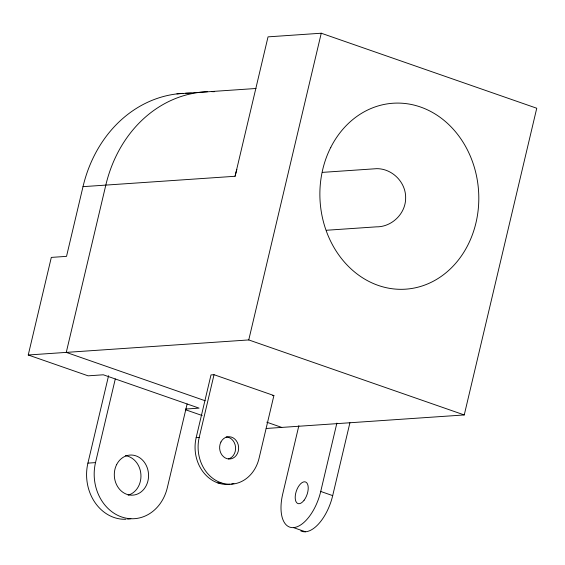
<?xml version="1.0" encoding="UTF-8"?>
<svg xmlns="http://www.w3.org/2000/svg" width="565" height="565" viewBox="0 0 565 565"><rect width="100%" height="100%" fill="white"/><g stroke="black" fill="none" stroke-linecap="round" stroke-linejoin="round"><path stroke-width="0.85" d="M185.574 409.053L199.092 408.135L103.317 374.793L88.112 375.831L28.25 354.99L51.316 257.4L66.529 256.362L83.006 186.655A131.045 111.658 86.1 0 1 182.912 93.359M126.002 519.256A43.682 37.219 86.1 0 1 87.914 463.123L108.579 375.69M187.121 403.968L167.346 487.616A43.682 37.219 86.1 0 1 121.546 516.933A43.682 37.219 86.1 0 1 95.513 462.608L115.288 378.96M83.006 186.655L235.075 176.273L268.029 36.859L321.259 33.222L536.75 108.24L464.246 414.95L266.207 428.475M229.941 484.254A36.4 31.019 86.1 0 1 196.168 437.649L210.999 374.913L214.036 374.708L273.898 395.542L259.067 458.279A36.4 31.019 86.1 0 1 220.901 482.715L217.857 482.927M220.901 482.715A36.4 31.019 86.1 0 1 199.205 437.444L214.036 374.708M28.25 354.99L248.755 339.932L321.259 33.222M298.864 425.692L282.705 494.057A36.4 17.91 -70.8 0 0 293.475 527.611L305.446 531.778M293.475 527.611A36.4 17.91 -70.8 0 0 320.722 491.458L336.881 423.093M300.806 530.931A36.4 17.91 -70.8 0 0 332.693 495.625L349.919 422.761M176.923 93.889L256.009 88.486M322.417 172.374L376.7 168.667C392.272 168.547 405.988 182.368 405.642 197.962C405.776 213.549 391.87 227.073 376.361 226.847L326.457 230.259M272.379 395.648L273.898 395.542M196.168 437.649L199.205 437.444M87.914 463.123L95.513 462.608M248.755 339.932L464.246 414.95M205.215 400.769L66.267 352.398L105.817 185.101A131.045 111.658 86.1 0 1 207.447 91.721M266.786 422.196L281.758 427.415M185.546 409.752L202.178 415.536M320.722 491.458L332.693 495.625M235.075 176.273A131.045 111.658 86.1 0 1 236.869 169.415M211.748 91.65A131.045 111.658 86.1 0 1 214.326 91.7M233.924 483.463A36.4 31.019 86.1 0 1 231.551 484.014M226.162 436.929A11.152 9.506 86.1 0 1 235.534 446.936A11.152 9.506 86.1 0 1 228.493 458.914M185.497 93.246A131.045 111.658 86.1 0 1 191.514 93.26M130.854 518.67A43.682 37.219 86.1 0 1 127.626 519.143M125.43 455.687A20.093 17.119 86.1 0 1 140.904 474.452A20.093 17.119 86.1 0 1 128.149 495.166M330.793 147.345A93.183 79.404 86.1 0 0 398.798 289.287A93.183 79.404 86.1 0 0 468.434 151.971A93.183 79.404 86.1 0 0 330.793 147.345M220.929 442.014A11.152 9.506 86.1 0 0 229.072 459.006A11.152 9.506 86.1 0 0 237.406 442.572A11.152 9.506 86.1 0 0 220.929 442.014M304.111 500.216A11.441 5.629 -70.8 0 0 305.764 482.065A11.441 5.629 -70.8 0 0 295.269 495.992A11.441 5.629 -70.8 0 0 304.111 500.216M116.651 464.578A20.093 17.119 86.1 0 0 131.313 495.18A20.093 17.119 86.1 0 0 146.328 465.574A20.093 17.119 86.1 0 0 116.651 464.578"/></g></svg>
